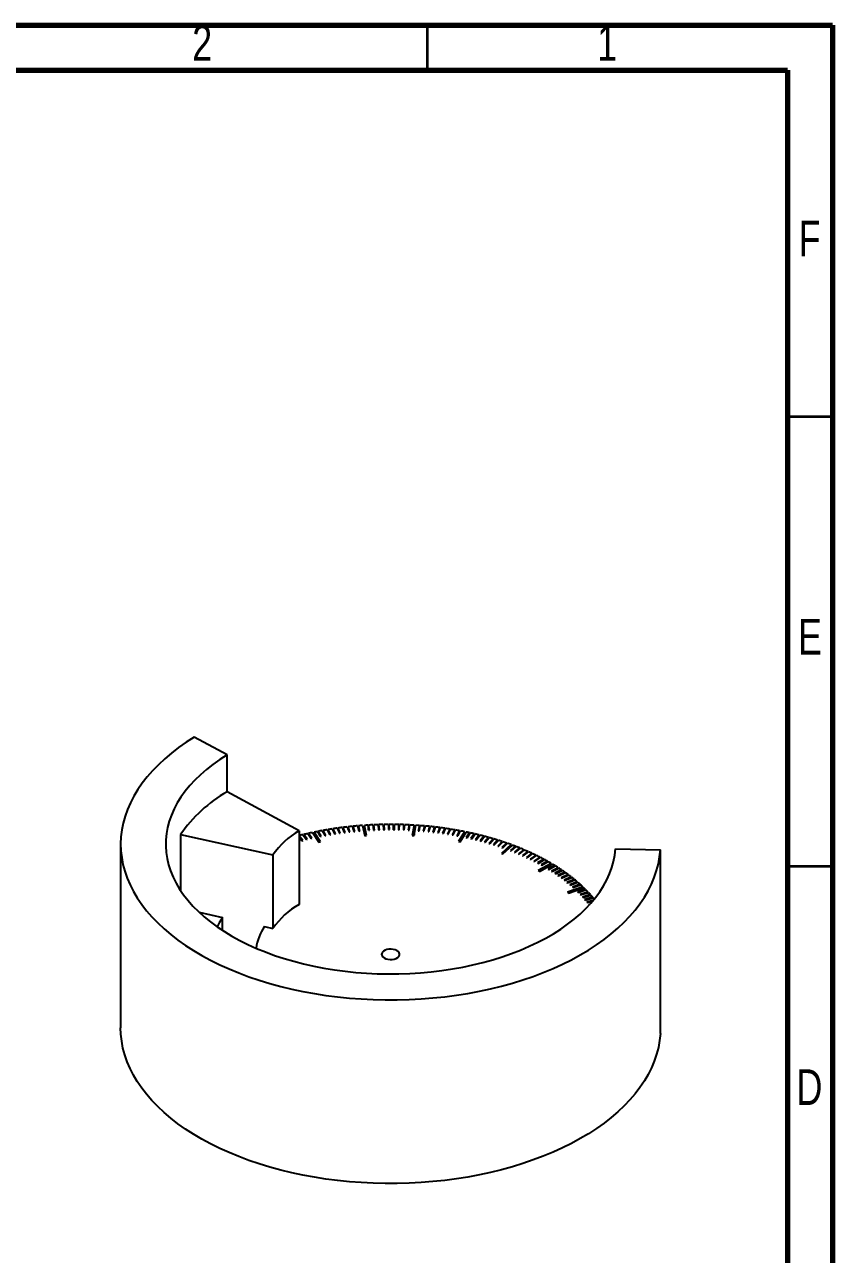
# Model space of a CAD drawing. Header units: millimetres. Extents: x 15 to 205, y 5 to 292.
# Drawn here: x 115.2 to 205, y 155.4 to 292.1 of the extents above; entities that cross this region are included whole.
import ezdxf

# ---------------------------------------------------------------- set-up
doc = ezdxf.new("R2010")
doc.units = ezdxf.units.MM
doc.styles.add('SLDTEXTSTYLE0', font='TXT', dxfattribs={"width": 0.75})

msp = doc.modelspace()

# ---------------------------------------------------------------- linework, layer by layer
at = {"color": 7, "linetype": 'Continuous', "lineweight": 70}
for p, q in [((15, 292), (205, 292)), ((205, 292), (205, 5)), ((20, 287), (200, 287)), ((200, 287), (200, 10))]:
    msp.add_line(p, q, dxfattribs=at)
at = {"color": 7, "linetype": 'Continuous', "lineweight": 35}
for p, q in [((160, 287), (160, 292)), ((200, 248.5), (205, 248.5)), ((200, 198.5), (205, 198.5))]:
    msp.add_line(p, q, dxfattribs=at)
at = {"color": 7, "linetype": 'Continuous', "lineweight": 25}
for p, q in [((137.72138, 210.86939), (134.08559, 212.85084)), ((137.72138, 206.78668), (137.72138, 210.86939)), ((145.72012, 202.42749), (137.72138, 206.78668)), ((145.72012, 202.42749), (145.72012, 194.26208)), ((147.76283, 202.36025), (148.08833, 201.8144)), ((148.18289, 201.83319), (147.85745, 202.37893)), ((147.85745, 202.20158), (147.85745, 202.37893)), ((148.30821, 202.4646), (148.61189, 201.91458)), ((148.70717, 201.93211), (148.40355, 202.48202)), ((148.40355, 202.29193), (148.40355, 202.48202)), ((148.85759, 202.56169), (149.1393, 202.00778)), ((149.23525, 202.02405), (148.9536, 202.57784)), ((148.9536, 202.37292), (148.9536, 202.57784)), ((149.4107, 202.65147), (149.67028, 202.09397)), ((149.76685, 202.10895), (149.50732, 202.66634)), ((149.50732, 202.44395), (149.50732, 202.66634)), ((149.96723, 202.73388), (150.20455, 202.17308)), ((150.30169, 202.18678), (150.06442, 202.74747)), ((150.06442, 202.50422), (150.06442, 202.74747)), ((150.52689, 202.80889), (150.74183, 202.24509)), ((150.83949, 202.2575), (150.6246, 202.82118)), ((150.6246, 202.5526), (150.6246, 202.82118)), ((151.0894, 202.87645), (151.28183, 202.30995)), ((151.37996, 202.32106), (151.18757, 202.88745)), ((151.18757, 202.58746), (151.18757, 202.88745)), ((151.65444, 202.93653), (151.82428, 202.36763)), ((151.92282, 202.37744), (151.75302, 202.94622)), ((151.75302, 202.60631), (151.75302, 202.94622)), ((151.82428, 202.36763), (151.92282, 202.37744)), ((152.22173, 202.9891), (152.36887, 202.4181)), ((152.46778, 202.4266), (152.32067, 202.99749)), ((152.32067, 202.60516), (152.32067, 202.99749)), ((152.36887, 202.4181), (152.46778, 202.4266)), ((152.79096, 203.03414), (153.03971, 201.88853)), ((153.23815, 201.90289), (152.9895, 203.04804)), ((152.9895, 202.11974), (152.9895, 203.04804)), ((153.36183, 203.0716), (153.46337, 202.4973)), ((153.56285, 202.50316), (153.46133, 203.07735)), ((153.46133, 202.50882), (153.46133, 203.07735)), ((153.46337, 202.4973), (153.56285, 202.50316)), ((153.93404, 203.10149), (154.01269, 202.52599)), ((154.01269, 202.52599), (154.11238, 202.53053)), ((154.11238, 202.53053), (154.03375, 203.10592)), ((154.03375, 202.52695), (154.03375, 203.10592)), ((154.50729, 203.12378), (154.56301, 202.54739)), ((154.56301, 202.54739), (154.66286, 202.5506)), ((154.66286, 202.5506), (154.60715, 203.12688)), ((154.60715, 202.54881), (154.60715, 203.12688)), ((155.08128, 203.13845), (155.11404, 202.56147)), ((155.11404, 202.56147), (155.21399, 202.56336)), ((155.21399, 202.56336), (155.18123, 203.14023)), ((155.18123, 202.56275), (155.18123, 203.14023)), ((155.6557, 203.14551), (155.66548, 202.56825)), ((155.66548, 202.56825), (155.76548, 202.56881)), ((155.76548, 202.56881), (155.7557, 203.14596)), ((155.7557, 202.56876), (155.7557, 203.14596)), ((156.23025, 203.14494), (156.21705, 202.5677)), ((156.21705, 202.5677), (156.31704, 202.56694)), ((156.23025, 202.5676), (156.23025, 203.14494)), ((156.31704, 202.56694), (156.33024, 203.14406)), ((156.80462, 203.13675), (156.76845, 202.55984)), ((156.76845, 202.55984), (156.86839, 202.55776)), ((156.80462, 202.55909), (156.80462, 203.13675)), ((156.86839, 202.55776), (156.90455, 203.13455)), ((157.37852, 203.12095), (157.31939, 202.54467)), ((157.31939, 202.54467), (157.41922, 202.54126)), ((157.37852, 202.54265), (157.37852, 203.12095)), ((157.41922, 202.54126), (157.47833, 203.11742)), ((157.95164, 203.09753), (157.86958, 202.52219)), ((157.86958, 202.52219), (157.96925, 202.51746)), ((157.95164, 202.51829), (157.95164, 203.09753)), ((157.96925, 202.51746), (158.05128, 203.09268)), ((158.52367, 203.06652), (158.3138, 201.91832)), ((158.5127, 201.90621), (158.72248, 203.05395)), ((158.52367, 203.06652), (158.52367, 201.96623)), ((159.09432, 203.02793), (158.96656, 202.45537)), ((158.96656, 202.45537), (159.06574, 202.448)), ((159.06574, 202.448), (159.19347, 203.02044)), ((159.09432, 202.57607), (159.09432, 203.02793)), ((159.66328, 202.98178), (159.51276, 202.41107)), ((159.51276, 202.41107), (159.61162, 202.40238)), ((159.61162, 202.40238), (159.76211, 202.97297)), ((159.66328, 202.59824), (159.66328, 202.98178)), ((160.23025, 202.92809), (160.05705, 202.35952)), ((160.05705, 202.35952), (160.15554, 202.34953)), ((160.15554, 202.34953), (160.3287, 202.91798)), ((160.23025, 202.59477), (160.23025, 202.92809)), ((160.79494, 202.86689), (160.59915, 202.30078)), ((160.69722, 202.28947), (160.89296, 202.85548)), ((160.79494, 202.57203), (160.79494, 202.86689)), ((161.35704, 202.79822), (161.13877, 202.23485)), ((161.23636, 202.22225), (161.45458, 202.78551)), ((161.35704, 202.53374), (161.35704, 202.79822)), ((161.91625, 202.72211), (161.67562, 202.16179)), ((161.77268, 202.14789), (162.01327, 202.70811)), ((161.91625, 202.48221), (161.91625, 202.72211)), ((162.4723, 202.6386), (162.20942, 202.08162)), ((162.3059, 202.06644), (162.56873, 202.62332)), ((162.4723, 202.419), (162.4723, 202.6386)), ((163.02487, 202.54774), (162.73988, 201.99439)), ((162.83574, 201.97794), (163.12066, 202.53118)), ((163.02487, 202.34517), (163.02487, 202.54774)), ((163.57367, 202.44957), (163.26674, 201.90015)), ((163.36191, 201.88243), (163.66879, 202.43174)), ((164.11843, 202.34414), (163.46098, 201.25373)), ((163.57367, 202.26149), (163.57367, 202.44957)), ((164.11843, 202.34414), (164.11843, 201.99291)), ((132.53589, 202.0138), (132.53589, 195.82773)), ((132.53589, 202.0138), (142.81624, 199.75467)), ((146.12926, 201.36881), (145.72012, 201.89281)), ((145.72012, 201.75233), (146.03809, 201.34509)), ((146.03809, 201.34509), (146.12926, 201.36881)), ((146.15364, 202.00419), (146.54351, 201.47258)), ((146.6356, 201.49509), (146.24581, 202.02659)), ((146.24581, 201.87852), (146.24581, 202.02659)), ((146.54351, 201.47258), (146.6356, 201.49509)), ((146.68527, 202.12999), (147.05387, 201.59335)), ((147.14683, 201.61463), (146.7783, 202.15116)), ((146.7783, 201.99454), (146.7783, 202.15116)), ((147.05387, 201.59335), (147.14683, 201.61463)), ((147.22176, 202.24869), (147.91604, 201.16592)), ((148.10361, 201.206), (147.4096, 202.28834)), ((147.4096, 201.95575), (147.4096, 202.28834)), ((147.91604, 201.16592), (148.10361, 201.206)), ((148.08833, 201.8144), (148.18289, 201.83319)), ((148.61189, 201.91458), (148.70717, 201.93211)), ((149.1393, 202.00778), (149.23525, 202.02405)), ((149.67028, 202.09397), (149.76685, 202.10895)), ((150.20455, 202.17308), (150.30169, 202.18678)), ((150.74183, 202.24509), (150.83949, 202.2575)), ((151.28183, 202.30995), (151.37996, 202.32106)), ((153.03971, 201.88853), (153.23815, 201.90289)), ((158.3138, 201.91832), (158.5127, 201.90621)), ((160.59915, 202.30078), (160.69722, 202.28947)), ((161.13877, 202.23485), (161.23636, 202.22225)), ((161.67562, 202.16179), (161.77268, 202.14789)), ((162.20942, 202.08162), (162.3059, 202.06644)), ((162.73988, 201.99439), (162.83574, 201.97794)), ((163.26674, 201.90015), (163.36191, 201.88243)), ((163.46098, 201.25373), (163.64986, 201.21578)), ((163.64986, 201.21578), (164.30705, 202.30576)), ((164.65884, 202.23152), (164.3085, 201.69082)), ((164.3085, 201.69082), (164.40216, 201.6706)), ((164.40216, 201.6706), (164.75243, 202.21119)), ((164.65884, 202.06674), (164.65884, 202.23152)), ((165.19463, 202.11176), (164.82286, 201.57585)), ((164.82286, 201.57585), (164.91569, 201.55439)), ((164.91569, 201.55439), (165.28739, 202.09019)), ((165.19463, 201.95648), (165.19463, 202.11176)), ((165.72551, 201.98492), (165.3325, 201.45408)), ((165.3325, 201.45408), (165.42445, 201.43139)), ((165.42445, 201.43139), (165.81738, 201.96212)), ((165.72551, 201.83803), (165.72551, 201.98492)), ((166.2512, 201.85107), (165.83716, 201.32559)), ((165.83716, 201.32559), (165.92819, 201.30169)), ((165.92819, 201.30169), (166.34214, 201.82706)), ((166.2512, 201.71164), (166.2512, 201.85107)), ((166.77142, 201.71028), (166.33658, 201.19043)), ((166.33658, 201.19043), (166.42663, 201.16533)), ((166.42663, 201.16533), (166.86138, 201.68508)), ((166.77142, 201.57753), (166.77142, 201.71028)), ((167.2859, 201.56263), (166.83048, 201.04869)), ((166.83048, 201.04869), (166.9195, 201.02239)), ((166.9195, 201.02239), (167.37484, 201.53624)), ((167.2859, 201.43587), (167.2859, 201.56263)), ((167.79437, 201.40819), (167.31861, 200.90043)), ((167.40656, 200.87296), (167.88223, 201.38063)), ((167.79437, 201.28685), (167.79437, 201.40819)), ((168.29655, 201.24705), (167.8007, 200.74573)), ((167.88754, 200.7171), (168.38329, 201.21832)), ((168.79219, 201.07929), (168.27651, 200.58468)), ((168.29655, 201.13063), (168.29655, 201.24705)), ((168.36219, 200.55491), (168.87776, 201.04942)), ((168.79219, 200.96734), (168.79219, 201.07929)), ((125.90033, 200.96212), (125.90033, 180.5486)), ((142.81624, 199.75467), (142.81624, 191.58926)), ((167.31861, 200.90043), (167.40656, 200.87296)), ((167.8007, 200.74573), (167.88754, 200.7171)), ((169.28102, 200.90499), (168.21056, 199.92971)), ((168.21056, 199.92971), (168.3795, 199.86792)), ((168.27651, 200.58468), (168.36219, 200.55491)), ((168.3795, 199.86792), (169.44953, 200.84281)), ((169.76278, 200.72426), (169.20828, 200.24385)), ((169.20828, 200.24385), (169.2915, 200.21184)), ((169.28102, 200.90499), (169.28102, 200.68928)), ((169.2915, 200.21184), (169.84589, 200.69215)), ((170.23722, 200.53719), (169.66374, 200.06426)), ((169.66374, 200.06426), (169.74566, 200.03115)), ((169.74566, 200.03115), (170.31902, 200.50399)), ((169.76278, 200.62015), (169.76278, 200.72426)), ((170.70408, 200.34387), (170.11193, 199.87867)), ((170.11193, 199.87867), (170.19252, 199.84449)), ((170.19252, 199.84449), (170.78455, 200.30959)), ((170.23722, 200.43652), (170.23722, 200.53719)), ((171.16313, 200.1444), (170.55262, 199.68719)), ((170.55262, 199.68719), (170.63182, 199.65194)), ((170.63182, 199.65194), (171.24221, 200.10907)), ((170.70408, 200.24638), (170.70408, 200.34387)), ((171.61412, 199.9389), (170.98557, 199.48991)), ((171.06334, 199.45362), (171.69177, 199.90253)), ((171.16313, 200.04984), (171.16313, 200.1444)), ((172.05681, 199.72747), (171.41055, 199.28693)), ((171.48686, 199.24963), (172.13299, 199.69008)), ((171.61412, 199.84706), (171.61412, 199.9389)), ((172.05681, 199.63815), (172.05681, 199.72747)), ((180.88263, 200.41908), (185.87909, 200.31048)), ((185.87909, 179.89696), (185.87909, 200.31048)), ((170.98557, 199.48991), (171.06334, 199.45362)), ((171.41055, 199.28693), (171.48686, 199.24963)), ((172.49096, 199.51023), (171.82733, 199.07838)), ((171.82733, 199.07838), (171.90214, 199.04007)), ((171.90214, 199.04007), (172.56563, 199.47183)), ((172.91635, 199.28728), (172.23571, 198.86435)), ((172.23571, 198.86435), (172.30897, 198.82506)), ((172.30897, 198.82506), (172.98948, 199.2479)), ((173.73995, 198.82475), (172.31278, 198.01589)), ((172.45289, 197.9335), (173.87949, 198.74204)), ((172.49096, 199.42324), (172.49096, 199.51023)), ((173.33275, 199.05875), (172.63546, 198.64496)), ((172.63546, 198.64496), (172.70714, 198.6047)), ((172.70714, 198.6047), (173.40429, 199.01841)), ((172.91635, 199.20246), (172.91635, 199.28728)), ((173.33275, 198.97596), (173.33275, 199.05875)), ((174.13772, 198.58541), (173.40823, 198.19056)), ((173.47663, 198.14844), (174.20598, 198.54322)), ((173.73995, 198.82475), (173.73995, 198.66295)), ((174.52587, 198.34086), (173.78084, 197.95579)), ((173.84755, 197.91278), (174.59242, 198.29778)), ((174.13772, 198.50628), (174.13772, 198.58541)), ((174.52587, 198.26338), (174.52587, 198.34086)), ((172.31278, 198.01589), (172.45289, 197.9335)), ((173.40823, 198.19056), (173.47663, 198.14844)), ((173.78084, 197.95579), (173.84755, 197.91278)), ((174.90417, 198.09123), (174.14402, 197.71614)), ((174.14402, 197.71614), (174.20899, 197.67226)), ((174.20899, 197.67226), (174.96899, 198.04727)), ((175.27244, 197.83664), (174.49755, 197.47173)), ((174.49755, 197.47173), (174.56076, 197.427)), ((174.56076, 197.427), (175.33549, 197.79183)), ((175.63047, 197.57723), (174.84127, 197.2227)), ((174.84127, 197.2227), (174.90268, 197.17715)), ((174.90268, 197.17715), (175.69173, 197.5316)), ((174.90417, 198.01528), (174.90417, 198.09123)), ((175.97809, 197.31315), (175.17497, 196.96918)), ((175.17497, 196.96918), (175.23456, 196.92282)), ((175.23456, 196.92282), (176.03751, 197.26672)), ((175.27244, 197.76214), (175.27244, 197.83664)), ((176.31509, 197.04452), (175.4985, 196.7113)), ((175.55623, 196.66416), (176.37265, 196.99731)), ((175.63047, 197.50409), (175.63047, 197.57723)), ((175.97809, 197.24127), (175.97809, 197.31315)), ((176.31509, 196.97382), (176.31509, 197.04452)), ((175.4985, 196.7113), (175.55623, 196.66416)), ((177.26074, 196.21281), (175.55191, 195.6129)), ((175.55191, 195.6129), (175.65583, 195.51426)), ((175.65583, 195.51426), (177.36398, 196.11392)), ((176.64132, 196.77149), (175.81168, 196.44919)), ((175.81168, 196.44919), (175.86751, 196.40129)), ((175.86751, 196.40129), (176.69699, 196.72353)), ((176.95659, 196.4942), (176.11434, 196.18299)), ((176.11434, 196.18299), (176.16825, 196.13437)), ((176.16825, 196.13437), (177.01033, 196.44552)), ((176.64132, 196.7019), (176.64132, 196.77149)), ((177.55361, 195.92745), (176.68748, 195.63892)), ((176.68748, 195.63892), (176.73746, 195.58891)), ((176.73746, 195.58891), (177.60342, 195.8774)), ((176.95659, 196.42566), (176.95659, 196.4942)), ((177.83504, 195.63829), (176.95766, 195.36132)), ((177.00564, 195.31067), (177.88285, 195.58758)), ((177.26074, 196.21281), (177.26074, 196.07768)), ((177.55361, 195.8608), (177.55361, 195.92745)), ((177.83504, 195.57249), (177.83504, 195.63829)), ((176.95766, 195.36132), (177.00564, 195.31067)), ((178.10489, 195.34547), (177.21671, 195.08021)), ((177.21671, 195.08021), (177.26266, 195.02893)), ((177.26266, 195.02893), (178.15066, 195.29414)), ((178.36301, 195.04914), (177.4645, 194.79574)), ((177.4645, 194.79574), (177.5084, 194.74387)), ((177.5084, 194.74387), (178.40673, 194.99722)), ((178.42472, 194.70042), (177.70091, 194.50805)), ((177.70091, 194.50805), (177.74273, 194.45561)), ((177.74273, 194.45561), (178.35589, 194.61858)), ((178.02481, 194.24205), (177.9258, 194.21731)), ((177.9258, 194.21731), (177.96011, 194.17154)), ((178.10489, 195.28047), (178.10489, 195.34547)), ((178.36301, 194.98489), (178.36301, 195.04914)), ((134.61638, 193.3912), (137.20878, 192.82152)), ((137.20878, 191.378), (137.20878, 192.82152)), ((141.88167, 191.79464), (142.81624, 191.58926))]:
    msp.add_line(p, q, dxfattribs=at)
at = {"color": 7, "linetype": 'Continuous', "lineweight": 25, "flags": 128}
for points in [[(134.08559, 212.85084), (133.19351, 212.2805), (132.34614, 211.68787), (131.54514, 211.07413), (130.79209, 210.44047), (130.08847, 209.78816), (129.43566, 209.11847), (128.83497, 208.43272), (128.28755, 207.73227), (127.7945, 207.01848), (127.35679, 206.29277), (126.97527, 205.55657), (126.65069, 204.81132), (126.38371, 204.05849), (126.17483, 203.29957), (126.02448, 202.53605), (125.93294, 201.76942), (125.90041, 201.00121), (125.92693, 200.23292), (126.01247, 199.46607), (126.15685, 198.70216), (126.35979, 197.9427), (126.62089, 197.18918), (126.93963, 196.4431), (127.31539, 195.70591), (127.74743, 194.97907), (128.23489, 194.264), (128.77682, 193.56213), (129.37215, 192.87482), (130.01971, 192.20344), (130.71822, 191.5493), (131.46631, 190.91369), (132.2625, 190.29786), (133.10523, 189.70303), (133.99284, 189.13037), (134.92358, 188.581), (135.89562, 188.056), (136.90704, 187.55642), (137.95586, 187.08323), (139.04001, 186.63736), (140.15735, 186.21969), (141.30568, 185.83105), (142.48275, 185.4722), (143.68623, 185.14385), (144.91376, 184.84663), (146.16292, 184.58115), (147.43126, 184.34791), (148.71626, 184.14739), (150.01541, 183.97997), (151.32615, 183.84598), (152.64589, 183.74569), (153.97203, 183.6793), (155.30198, 183.64693), (156.6331, 183.64865), (157.96278, 183.68446), (159.2884, 183.75429), (160.60735, 183.85799), (161.91703, 183.99537), (163.21486, 184.16615), (164.4983, 184.36999), (165.76481, 184.60651), (167.0119, 184.87522), (168.23711, 185.17561), (169.43803, 185.50707), (170.6123, 185.86897), (171.7576, 186.26057), (172.87169, 186.68113), (173.95236, 187.12979), (174.9975, 187.60569), (176.00503, 188.10789), (176.97299, 188.63539), (177.89945, 189.18717), (178.78261, 189.76212), (179.62071, 190.35913), (180.41212, 190.977), (181.15526, 191.61454), (181.84869, 192.27048), (182.49103, 192.94354), (183.08102, 193.63238), (183.61749, 194.33565), (184.0994, 195.05196), (184.52579, 195.77992), (184.89582, 196.51807), (185.20877, 197.26497), (185.46401, 198.01916), (185.66105, 198.77913), (185.7995, 199.54341), (185.87909, 200.31048)], [(137.72138, 210.86939), (136.91469, 210.35162), (136.1522, 209.81198), (135.43569, 209.25174), (134.76682, 208.6722), (134.14717, 208.07471), (133.57816, 207.46066), (133.06112, 206.83148), (132.59726, 206.18863), (132.18766, 205.53361), (131.83327, 204.86795), (131.53491, 204.1932), (131.29329, 203.51092), (131.10895, 202.82271), (130.98234, 202.13016), (130.91375, 201.4349), (130.90333, 200.73854), (130.95111, 200.04269), (131.05699, 199.34899), (131.2207, 198.65904), (131.44188, 197.97446), (131.72, 197.29683), (132.05443, 196.62773), (132.44437, 195.96873), (132.88893, 195.32135), (133.38706, 194.68711), (133.93762, 194.06748), (134.5393, 193.46389), (135.19073, 192.87777), (135.89037, 192.31047), (136.6366, 191.76332), (137.42769, 191.23758), (138.26178, 190.73448), (139.13694, 190.2552), (140.05113, 189.80085), (141.00223, 189.37248), (141.98801, 188.9711), (143.00618, 188.59763), (144.05438, 188.25296), (145.13016, 187.93787), (146.23101, 187.65311), (147.35437, 187.39934), (148.49764, 187.17714), (149.65814, 186.98704), (150.83317, 186.82948), (152.02, 186.70483), (153.21587, 186.61337), (154.41798, 186.55532), (155.62355, 186.53081), (156.82976, 186.5399), (158.03381, 186.58257), (159.23289, 186.65873), (160.42421, 186.76818), (161.605, 186.91068), (162.7725, 187.0859), (163.92401, 187.29343), (165.05683, 187.53278), (166.16833, 187.8034), (167.25593, 188.10466), (168.31709, 188.43585), (169.34934, 188.79621), (170.35027, 189.1849), (171.31756, 189.601), (172.24896, 190.04356), (173.14229, 190.51154), (173.99547, 191.00385), (174.80653, 191.51935), (175.57356, 192.05683), (176.29479, 192.61505), (176.96853, 193.1927), (177.59322, 193.78844), (178.16741, 194.40089), (178.68975, 195.02861), (179.15902, 195.67014), (179.57415, 196.324), (179.93415, 196.98866), (180.2382, 197.66257), (180.48558, 198.34416), (180.67571, 199.03184), (180.80817, 199.72402), (180.88263, 200.41908)], [(137.20878, 192.82152), (136.84761, 192.22521), (136.61698, 191.77703)], [(155.19322, 188.3058), (155.38299, 188.21997), (155.60283, 188.16286), (155.83995, 188.13777), (156.08058, 188.14617), (156.31074, 188.18758), (156.51705, 188.25957), (156.68751, 188.35798), (156.81223, 188.47708), (156.88395, 188.60995), (156.89851, 188.74886), (156.85505, 188.88575), (156.75611, 189.01266), (156.60744, 189.12221), (156.41767, 189.20804), (156.19783, 189.26515), (155.96071, 189.29024), (155.72007, 189.28184), (155.48992, 189.24043), (155.28361, 189.16844), (155.11315, 189.07003), (154.98843, 188.95093), (154.91671, 188.81806), (154.90215, 188.67915), (154.94561, 188.54226), (155.04455, 188.41535), (155.19322, 188.3058)], [(185.87909, 179.89696), (185.7995, 179.12989), (185.66105, 178.36561), (185.46401, 177.60564), (185.20877, 176.85145), (184.89582, 176.10455), (184.52579, 175.3664), (184.0994, 174.63844), (183.61749, 173.92213), (183.08102, 173.21886), (182.49103, 172.53002), (181.84869, 171.85696), (181.15526, 171.20102), (180.41212, 170.56348), (179.62071, 169.9456), (178.78261, 169.3486), (177.89945, 168.77365), (176.97299, 168.22187), (176.00503, 167.69437), (174.9975, 167.19217), (173.95236, 166.71627), (172.87169, 166.26761), (171.7576, 165.84705), (170.6123, 165.45544), (169.43803, 165.09355), (168.23711, 164.76209), (167.0119, 164.4617), (165.76481, 164.19299), (164.4983, 163.95647), (163.21486, 163.75262), (161.91703, 163.58184), (160.60735, 163.44447), (159.2884, 163.34077), (157.96278, 163.27094), (156.6331, 163.23513), (155.30198, 163.23341), (153.97203, 163.26578), (152.64589, 163.33217), (151.32615, 163.43246), (150.01541, 163.56645), (148.71626, 163.73387), (147.43126, 163.93439), (146.16292, 164.16763), (144.91376, 164.43311), (143.68623, 164.73033), (142.48275, 165.05868), (141.30568, 165.41753), (140.15735, 165.80617), (139.04001, 166.22384), (137.95586, 166.66971), (136.90704, 167.1429), (135.89562, 167.64248), (134.92358, 168.16748), (133.99284, 168.71685), (133.10523, 169.28951), (132.2625, 169.88434), (131.46631, 170.50017), (130.71822, 171.13578), (130.01971, 171.78992), (129.37215, 172.4613), (128.77682, 173.14861), (128.23489, 173.85048), (127.74743, 174.56555), (127.31539, 175.29239), (126.93963, 176.02958), (126.62089, 176.77566), (126.35979, 177.52918), (126.15685, 178.28864), (126.01247, 179.05255), (125.92693, 179.8194), (125.90033, 180.5486)]]:
    msp.add_lwpolyline(points, dxfattribs=at)
at = {"color": 7, "linetype": 'Continuous', "lineweight": 25}
for centre, radius, start, end in [((145.91168, 192.68502), 16.30761, 120.148182, 145.1066146), ((150.30669, 194.53055), 9.13226, 120.1481841, 145.1066084), ((155.28142, 164.52475), 38.5753, 101.2392696, 101.7746927), ((155.38919, 163.97914), 39.13146, 100.4253098, 101.0971162), ((155.48965, 163.42953), 39.69017, 99.6189972, 100.2844655), ((155.57903, 162.89825), 40.22892, 98.8200065, 99.4794197), ((155.64729, 162.45613), 40.67629, 98.0270549, 98.6818214), ((155.71143, 161.99894), 41.13795, 97.2401256, 97.8899055), ((155.76374, 161.58397), 41.55621, 96.458438, 97.1037962), ((155.80166, 161.24758), 41.89473, 95.681099, 96.3231255), ((155.83382, 160.92443), 42.21947, 94.9079425, 95.54668), ((155.86182, 160.59553), 42.54956, 94.138722, 94.7739197), ((155.87849, 160.35716), 42.78852, 93.3718683, 93.871428), ((155.88997, 160.15596), 42.99004, 92.6076978, 93.2385364), ((155.8955, 160.03052), 43.11561, 91.8450862, 92.4748262), ((155.89937, 159.90743), 43.23876, 91.0841232, 91.7125855), ((155.90081, 159.80374), 43.34246, 90.324017, 90.9512718), ((155.90026, 159.80272), 43.34348, 89.5637889, 90.191103), ((155.9013, 159.91525), 43.23094, 88.802695, 89.4314954), ((155.90167, 159.92306), 43.22312, 88.0419341, 88.6704805), ((155.90688, 160.07296), 43.07314, 87.2790533, 87.9091995), ((155.91415, 160.22328), 42.92264, 86.5144957, 87.1460364), ((155.93056, 160.48259), 42.66281, 85.7471928, 86.2477878), ((155.94675, 160.69378), 42.451, 84.9773972, 85.6136379), ((155.97637, 161.02474), 42.11872, 84.203388, 84.8431443), ((156.00817, 161.33183), 41.80998, 83.4258776, 84.0686226), ((156.05215, 161.70995), 41.42931, 82.6432676, 83.2899422), ((156.11177, 162.16505), 40.97032, 81.8551927, 82.5068924), ((156.17283, 162.58588), 40.54508, 81.0617832, 81.7178503), ((156.24738, 163.05656), 40.06854, 80.2617478, 80.9228978), ((156.33932, 163.58923), 39.52798, 79.4543771, 80.1215892), ((156.43985, 164.12697), 38.98093, 78.6394183, 79.3127497), ((154.85065, 166.41811), 36.63342, 103.7335115, 104.4353223), ((155.0071, 165.77316), 37.29707, 102.8925322, 103.5860677), ((155.14536, 165.16597), 37.91981, 102.061224, 102.7472991), ((156.57153, 164.77702), 38.31767, 77.8155509, 78.3531635), ((156.70072, 165.36987), 37.71091, 76.9831551, 77.6717804), ((156.84238, 165.97916), 37.08537, 76.1410901, 76.8372416), ((157.00804, 166.64736), 36.39694, 75.288376, 75.9933104), ((157.19551, 167.35714), 35.66282, 74.4242276, 75.1389747), ((157.38746, 168.04191), 34.95165, 73.5484975, 74.272775), ((157.59998, 168.75816), 34.20454, 72.6599566, 73.3947164), ((157.83573, 169.50942), 33.41715, 71.7576175, 72.504009), ((158.07856, 170.24229), 32.64509, 70.8413561, 71.5993732), ((158.34239, 170.99812), 31.84454, 69.9096874, 70.6803705), ((158.64399, 171.81686), 30.97201, 68.9615268, 69.5811225), ((158.91909, 172.52784), 30.20966, 67.9971549, 68.7954415), ((159.22679, 173.28615), 29.3913, 67.0144029, 67.8273618), ((159.5511, 174.0477), 28.56356, 66.0127614, 66.8413107), ((159.88781, 174.80167), 27.73782, 64.991341, 65.8361626), ((160.25269, 175.58078), 26.8775, 63.9483037, 64.8113229), ((160.60707, 176.30291), 26.07309, 62.8841471, 63.7645009), ((160.99804, 177.06349), 25.21791, 61.7959552, 62.6963925), ((161.37958, 177.77229), 24.41294, 60.6840919, 61.6039705), ((161.78964, 178.49981), 23.57781, 59.5460497, 60.487756), ((162.23381, 179.25041), 22.70563, 58.380799, 59.1429192), ((162.61643, 179.86837), 21.9788, 57.1896528, 58.176418), ((163.04916, 180.53673), 21.18258, 55.9678321, 56.9793661), ((163.46713, 181.15328), 20.4377, 54.7164113, 55.7519653), ((163.90775, 181.77379), 19.67666, 53.4326114, 54.4948228), ((164.35104, 182.36897), 18.93453, 52.115947, 53.2058464), ((164.79082, 182.93203), 18.22008, 50.7648887, 51.8830335), ((165.23187, 183.46994), 17.52446, 49.3785478, 50.5260474), ((165.66846, 183.97716), 16.85522, 47.9551868, 49.1326923), ((166.11826, 184.47386), 16.18511, 46.4932225, 47.7033926), ((166.57659, 184.95353), 15.52166, 44.9919122, 45.9736486), ((166.98349, 185.35811), 14.94785, 43.4511506, 44.7271906), ((167.40189, 185.75262), 14.37279, 41.8691216, 43.1787548), ((150.30669, 186.36514), 9.13226, 120.1481841, 145.1066084), ((167.81662, 186.12273), 13.81691, 40.2444147, 41.5888977), ((168.16364, 186.41601), 13.36256, 39.0702264, 39.9548145), ((146.62032, 188.56654), 5.73371, 145.7362537, 171.679927)]:
    msp.add_arc(centre, radius, start, end, dxfattribs=at)

# ---------------------------------------------------------------- texts
at = {"color": 7, "linetype": 'Continuous', "lineweight": 0, "char_height": 3.96875, "attachment_point": 2, "style": 'SLDTEXTSTYLE0'}
for s, insert in [('2', (134.96004, 292.00415)), ('1', (179.96004, 292.00415)), ('F', (202.45774, 270.25415)), ('E', (202.50781, 226.00415)), ('D', (202.45269, 175.93363))]:
    msp.add_mtext(s, dxfattribs=dict(at, insert=insert))

doc.saveas('drawing.dxf')
